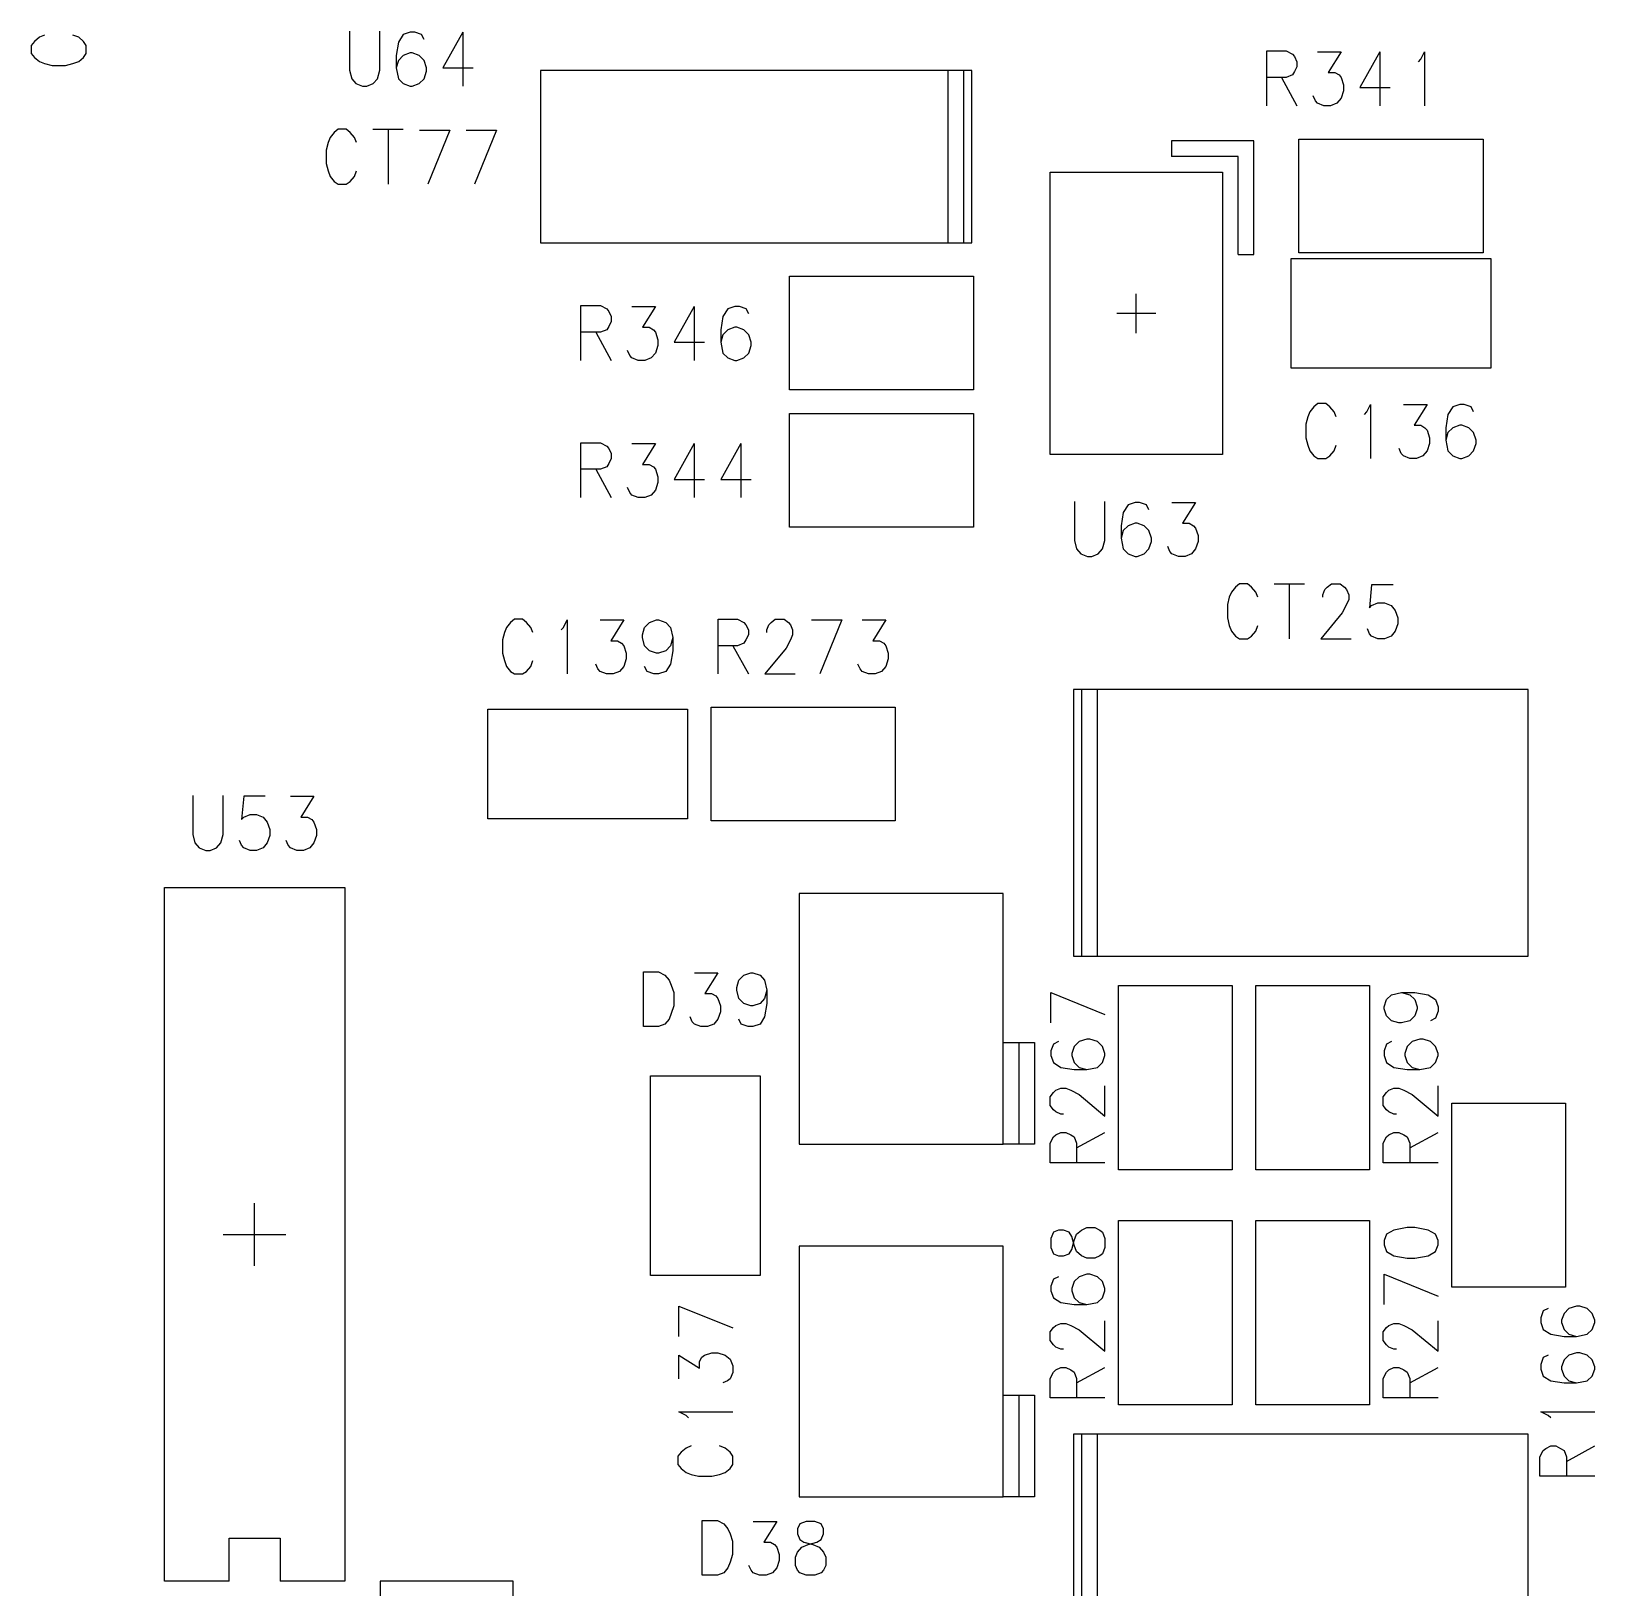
# Model space of a CAD drawing. Extents: x 295 to 953, y 10 to 290.
# Drawn here: x 672.38 to 705.29, y 161.71 to 194.48 of the extents above; entities that cross this region are included whole.
import ezdxf

# ---------------------------------------------------------------- set-up
doc = ezdxf.new("R2010")
doc.units = 0
doc.header["$LTSCALE"] = 5
doc.header["$MEASUREMENT"] = 0
doc.layers.add('13_C-SILK_GBR', color=7, linetype='CONTINUOUS')

msp = doc.modelspace()

# ---------------------------------------------------------------- linework, layer by layer
at = {"layer": '13_C-SILK_GBR'}
for p, q in [((672.444, 194.263), (672.375, 194.179)), ((672.55, 194.352), (672.444, 194.263)), ((672.656, 194.397), (672.55, 194.352)), ((673.373, 194.352), (673.25, 194.397)), ((673.477, 194.263), (673.373, 194.352)), ((673.53, 194.179), (673.477, 194.263)), ((679.077, 194.478), (679.077, 193.656)), ((679.714, 193.656), (679.714, 194.478)), ((680.104, 194.25), (680.059, 193.969)), ((680.206, 194.408), (680.104, 194.25)), ((680.353, 194.459), (680.206, 194.408)), ((680.449, 194.459), (680.353, 194.459)), ((680.594, 194.408), (680.449, 194.459)), ((680.645, 194.303), (680.594, 194.408)), ((681.462, 194.459), (681.041, 193.707)), ((681.462, 194.459), (681.462, 193.323)), ((672.375, 194.179), (672.375, 194.007)), ((672.375, 194.007), (672.444, 193.925)), ((672.444, 193.925), (672.55, 193.841)), ((673.373, 193.841), (673.477, 193.925)), ((673.477, 193.925), (673.53, 194.007)), ((673.53, 194.007), (673.53, 194.179)), ((680.059, 193.969), (680.059, 193.707)), ((680.206, 193.969), (680.104, 193.865)), ((680.353, 194.022), (680.206, 193.969)), ((680.397, 194.022), (680.353, 194.022)), ((680.544, 193.969), (680.397, 194.022)), ((680.645, 193.865), (680.544, 193.969)), ((698.386, 192.91), (698.386, 194.065)), ((698.386, 194.065), (698.795, 194.065)), ((698.795, 194.065), (698.929, 193.996)), ((698.929, 193.996), (698.973, 193.943)), ((698.973, 193.943), (699.024, 193.837)), ((699.457, 194.047), (699.955, 194.047)), ((699.955, 194.047), (699.681, 193.61)), ((700.77, 194.047), (700.349, 193.294)), ((700.77, 194.047), (700.77, 192.91)), ((701.58, 193.837), (701.631, 193.89)), ((701.631, 193.89), (701.707, 194.047)), ((701.707, 194.047), (701.707, 192.91)), ((672.55, 193.841), (672.656, 193.796)), ((672.656, 193.796), (672.812, 193.758)), ((672.812, 193.758), (673.093, 193.758)), ((673.093, 193.758), (673.25, 193.796)), ((673.25, 193.796), (673.373, 193.841)), ((679.077, 193.656), (679.122, 193.479)), ((679.663, 193.479), (679.714, 193.656)), ((680.104, 193.865), (680.059, 193.707)), ((680.059, 193.707), (680.104, 193.479)), ((680.696, 193.707), (680.645, 193.865)), ((680.645, 193.479), (680.696, 193.638)), ((680.696, 193.638), (680.696, 193.707)), ((681.041, 193.707), (681.678, 193.707)), ((691.68, 193.653), (683.1, 193.653)), ((683.1, 193.653), (683.1, 190.023)), ((692.01, 193.653), (691.68, 193.653)), ((691.68, 190.023), (691.68, 193.653)), ((692.175, 193.653), (692.01, 193.653)), ((692.01, 190.023), (692.01, 193.653)), ((692.175, 190.023), (692.175, 193.653)), ((698.929, 193.557), (698.795, 193.506)), ((698.973, 193.628), (698.929, 193.557)), ((699.024, 193.732), (698.973, 193.628)), ((699.024, 193.837), (699.024, 193.732)), ((699.681, 193.61), (699.821, 193.61)), ((699.821, 193.61), (699.91, 193.557)), ((699.91, 193.557), (699.955, 193.506)), ((679.122, 193.479), (679.211, 193.375)), ((679.211, 193.375), (679.351, 193.323)), ((679.351, 193.323), (679.44, 193.323)), ((679.44, 193.323), (679.574, 193.375)), ((679.574, 193.375), (679.663, 193.479)), ((680.104, 193.479), (680.206, 193.375)), ((680.206, 193.375), (680.353, 193.323)), ((680.353, 193.323), (680.397, 193.323)), ((680.397, 193.323), (680.544, 193.375)), ((680.544, 193.375), (680.645, 193.479)), ((698.795, 193.506), (698.386, 193.506)), ((698.699, 193.506), (699.024, 192.91)), ((699.955, 193.506), (700.006, 193.347)), ((700.006, 193.347), (700.006, 193.225)), ((700.349, 193.294), (700.988, 193.294)), ((699.412, 193.016), (699.367, 193.12)), ((699.457, 192.963), (699.412, 193.016)), ((699.59, 192.91), (699.457, 192.963)), ((699.732, 192.91), (699.59, 192.91)), ((699.866, 192.963), (699.732, 192.91)), ((699.955, 193.067), (699.866, 192.963)), ((700.006, 193.225), (699.955, 193.067)), ((678.668, 192.24), (678.624, 192.135)), ((678.752, 192.346), (678.668, 192.24)), ((678.835, 192.415), (678.752, 192.346)), ((679.006, 192.415), (678.835, 192.415)), ((679.091, 192.346), (679.006, 192.415)), ((679.18, 192.24), (679.091, 192.346)), ((679.224, 192.135), (679.18, 192.24)), ((679.567, 192.415), (680.206, 192.415)), ((679.886, 192.415), (679.886, 191.26)), ((680.549, 192.397), (681.188, 192.397)), ((681.188, 192.397), (680.727, 191.26)), ((681.531, 192.397), (682.169, 192.397)), ((682.169, 192.397), (681.709, 191.26)), ((678.624, 192.135), (678.586, 191.978)), ((678.586, 191.978), (678.586, 191.697)), ((698.115, 192.168), (696.383, 192.168)), ((696.383, 192.168), (696.383, 191.838)), ((698.115, 189.775), (698.115, 192.168)), ((699.064, 189.816), (699.064, 192.209)), ((699.064, 192.209), (702.941, 192.209)), ((702.941, 192.209), (702.941, 189.816)), ((678.586, 191.697), (678.624, 191.541)), ((697.785, 191.838), (696.383, 191.838)), ((697.785, 189.775), (697.785, 191.838)), ((678.624, 191.541), (678.668, 191.417)), ((678.668, 191.417), (678.752, 191.313)), ((678.752, 191.313), (678.835, 191.26)), ((678.835, 191.26), (679.006, 191.26)), ((679.006, 191.26), (679.091, 191.313)), ((679.091, 191.313), (679.18, 191.417)), ((679.18, 191.417), (679.224, 191.541)), ((693.825, 185.568), (693.825, 191.508)), ((693.825, 191.508), (697.455, 191.508)), ((697.455, 191.508), (697.455, 185.568)), ((683.1, 190.023), (691.68, 190.023)), ((691.68, 190.023), (692.01, 190.023)), ((692.01, 190.023), (692.175, 190.023)), ((697.785, 189.775), (698.115, 189.775)), ((698.899, 187.383), (698.899, 189.693)), ((698.899, 189.693), (703.106, 189.693)), ((702.941, 189.816), (699.064, 189.816)), ((703.106, 189.693), (703.106, 187.383)), ((688.339, 186.929), (688.339, 189.321)), ((688.339, 189.321), (692.216, 189.321)), ((692.216, 189.321), (692.216, 186.929)), ((695.64, 188.125), (695.64, 188.95)), ((683.948, 187.548), (683.948, 188.703)), ((683.948, 188.703), (684.357, 188.703)), ((684.357, 188.703), (684.491, 188.633)), ((684.491, 188.633), (684.536, 188.58)), ((685.019, 188.684), (685.517, 188.684)), ((685.517, 188.684), (685.243, 188.247)), ((686.332, 188.684), (685.912, 187.932)), ((686.332, 188.684), (686.332, 187.548)), ((687.04, 188.633), (686.938, 188.475)), ((687.187, 188.684), (687.04, 188.633)), ((687.283, 188.684), (687.187, 188.684)), ((687.43, 188.633), (687.283, 188.684)), ((687.481, 188.528), (687.43, 188.633)), ((684.536, 188.58), (684.587, 188.475)), ((684.587, 188.369), (684.536, 188.265)), ((684.587, 188.475), (684.587, 188.369)), ((686.938, 188.475), (686.893, 188.194)), ((696.053, 188.538), (695.228, 188.538)), ((684.357, 188.143), (683.948, 188.143)), ((684.262, 188.143), (684.587, 187.548)), ((684.491, 188.194), (684.357, 188.143)), ((684.536, 188.265), (684.491, 188.194)), ((685.243, 188.247), (685.384, 188.247)), ((685.384, 188.247), (685.473, 188.194)), ((685.473, 188.194), (685.517, 188.143)), ((685.517, 188.143), (685.568, 187.985)), ((685.568, 187.985), (685.568, 187.863)), ((686.893, 188.194), (686.893, 187.932)), ((686.938, 188.09), (686.893, 187.932)), ((687.04, 188.194), (686.938, 188.09)), ((687.187, 188.247), (687.04, 188.194)), ((687.232, 188.247), (687.187, 188.247)), ((687.379, 188.194), (687.232, 188.247)), ((687.481, 188.09), (687.379, 188.194)), ((687.532, 187.932), (687.481, 188.09)), ((684.974, 187.653), (684.93, 187.757)), ((685.019, 187.6), (684.974, 187.653)), ((685.517, 187.704), (685.428, 187.6)), ((685.568, 187.863), (685.517, 187.704)), ((685.912, 187.932), (686.55, 187.932)), ((686.893, 187.932), (686.938, 187.704)), ((686.938, 187.704), (687.04, 187.6)), ((687.379, 187.6), (687.481, 187.704)), ((687.481, 187.704), (687.532, 187.863)), ((687.532, 187.863), (687.532, 187.932)), ((685.153, 187.548), (685.019, 187.6)), ((685.295, 187.548), (685.153, 187.548)), ((685.428, 187.6), (685.295, 187.548)), ((687.04, 187.6), (687.187, 187.548)), ((687.187, 187.548), (687.232, 187.548)), ((687.232, 187.548), (687.379, 187.6)), ((703.106, 187.383), (698.899, 187.383)), ((692.216, 186.929), (688.339, 186.929)), ((688.339, 184.041), (688.339, 186.434)), ((688.339, 186.434), (692.216, 186.434)), ((692.216, 186.434), (692.216, 184.041)), ((699.249, 186.36), (699.211, 186.203)), ((699.293, 186.465), (699.249, 186.36)), ((699.377, 186.571), (699.293, 186.465)), ((699.46, 186.64), (699.377, 186.571)), ((699.631, 186.64), (699.46, 186.64)), ((699.716, 186.571), (699.631, 186.64)), ((699.805, 186.465), (699.716, 186.571)), ((699.849, 186.36), (699.805, 186.465)), ((700.442, 186.412), (700.493, 186.465)), ((700.493, 186.465), (700.569, 186.622)), ((700.569, 186.622), (700.569, 185.485)), ((701.263, 186.622), (701.762, 186.622)), ((701.762, 186.622), (701.488, 186.185)), ((702.2, 186.412), (702.156, 186.132)), ((702.303, 186.571), (702.2, 186.412)), ((702.45, 186.622), (702.303, 186.571)), ((702.545, 186.622), (702.45, 186.622)), ((702.692, 186.571), (702.545, 186.622)), ((702.743, 186.465), (702.692, 186.571)), ((699.211, 186.203), (699.211, 185.922)), ((701.488, 186.185), (701.628, 186.185)), ((701.628, 186.185), (701.717, 186.132)), ((701.717, 186.132), (701.762, 186.081)), ((701.762, 186.081), (701.813, 185.922)), ((702.156, 186.132), (702.156, 185.869)), ((702.2, 186.028), (702.156, 185.869)), ((702.303, 186.132), (702.2, 186.028)), ((702.45, 186.185), (702.303, 186.132)), ((702.494, 186.185), (702.45, 186.185)), ((702.641, 186.132), (702.494, 186.185)), ((702.743, 186.028), (702.641, 186.132)), ((702.794, 185.869), (702.743, 186.028)), ((683.948, 184.66), (683.948, 185.815)), ((683.948, 185.815), (684.357, 185.815)), ((684.357, 185.815), (684.491, 185.746)), ((684.491, 185.746), (684.536, 185.693)), ((684.536, 185.693), (684.587, 185.587)), ((685.019, 185.797), (685.517, 185.797)), ((685.517, 185.797), (685.243, 185.36)), ((686.332, 185.797), (685.912, 185.044)), ((686.332, 185.797), (686.332, 184.66)), ((687.314, 185.797), (686.893, 185.044)), ((687.314, 185.797), (687.314, 184.66)), ((699.211, 185.922), (699.249, 185.766)), ((699.249, 185.766), (699.293, 185.642)), ((699.805, 185.642), (699.849, 185.766)), ((701.219, 185.591), (701.174, 185.695)), ((701.813, 185.8), (701.762, 185.642)), ((701.813, 185.922), (701.813, 185.8)), ((702.156, 185.869), (702.2, 185.642)), ((702.743, 185.642), (702.794, 185.8)), ((702.794, 185.8), (702.794, 185.869)), ((684.536, 185.378), (684.491, 185.307)), ((684.587, 185.482), (684.536, 185.378)), ((684.587, 185.587), (684.587, 185.482)), ((685.243, 185.36), (685.384, 185.36)), ((685.384, 185.36), (685.473, 185.307)), ((697.455, 185.568), (693.825, 185.568)), ((699.293, 185.642), (699.377, 185.538)), ((699.377, 185.538), (699.46, 185.485)), ((699.46, 185.485), (699.631, 185.485)), ((699.631, 185.485), (699.716, 185.538)), ((699.716, 185.538), (699.805, 185.642)), ((701.263, 185.538), (701.219, 185.591)), ((701.397, 185.485), (701.263, 185.538)), ((701.539, 185.485), (701.397, 185.485)), ((701.672, 185.538), (701.539, 185.485)), ((701.762, 185.642), (701.672, 185.538)), ((702.2, 185.642), (702.303, 185.538)), ((702.303, 185.538), (702.45, 185.485)), ((702.45, 185.485), (702.494, 185.485)), ((702.494, 185.485), (702.641, 185.538)), ((702.641, 185.538), (702.743, 185.642)), ((684.357, 185.256), (683.948, 185.256)), ((684.262, 185.256), (684.587, 184.66)), ((684.491, 185.307), (684.357, 185.256)), ((685.473, 185.307), (685.517, 185.256)), ((685.517, 185.256), (685.568, 185.097)), ((685.568, 185.097), (685.568, 184.975)), ((685.912, 185.044), (686.55, 185.044)), ((686.893, 185.044), (687.532, 185.044)), ((684.974, 184.766), (684.93, 184.87)), ((685.019, 184.713), (684.974, 184.766)), ((685.153, 184.66), (685.019, 184.713)), ((685.428, 184.713), (685.295, 184.66)), ((685.517, 184.817), (685.428, 184.713)), ((685.568, 184.975), (685.517, 184.817)), ((685.295, 184.66), (685.153, 184.66)), ((694.34, 184.578), (694.34, 183.756)), ((694.977, 183.756), (694.977, 184.578)), ((695.366, 184.35), (695.322, 184.069)), ((695.468, 184.508), (695.366, 184.35)), ((695.615, 184.559), (695.468, 184.508)), ((695.711, 184.559), (695.615, 184.559)), ((695.856, 184.508), (695.711, 184.559)), ((695.907, 184.403), (695.856, 184.508)), ((696.392, 184.559), (696.889, 184.559)), ((696.889, 184.559), (696.615, 184.122)), ((692.216, 184.041), (688.339, 184.041)), ((695.322, 184.069), (695.322, 183.807)), ((695.468, 184.069), (695.366, 183.965)), ((695.615, 184.122), (695.468, 184.069)), ((695.66, 184.122), (695.615, 184.122)), ((695.807, 184.069), (695.66, 184.122)), ((695.907, 183.965), (695.807, 184.069)), ((696.615, 184.122), (696.755, 184.122)), ((696.755, 184.122), (696.845, 184.069)), ((696.845, 184.069), (696.889, 184.018)), ((696.889, 184.018), (696.94, 183.86)), ((694.34, 183.756), (694.384, 183.579)), ((694.926, 183.579), (694.977, 183.756)), ((695.366, 183.965), (695.322, 183.807)), ((695.322, 183.807), (695.366, 183.579)), ((695.959, 183.807), (695.907, 183.965)), ((695.907, 183.579), (695.959, 183.738)), ((695.959, 183.738), (695.959, 183.807)), ((696.94, 183.738), (696.889, 183.579)), ((696.94, 183.86), (696.94, 183.738)), ((694.384, 183.579), (694.474, 183.475)), ((694.474, 183.475), (694.614, 183.423)), ((694.614, 183.423), (694.703, 183.423)), ((694.703, 183.423), (694.837, 183.475)), ((694.837, 183.475), (694.926, 183.579)), ((695.366, 183.579), (695.468, 183.475)), ((695.468, 183.475), (695.615, 183.423)), ((695.615, 183.423), (695.66, 183.423)), ((695.66, 183.423), (695.807, 183.475)), ((695.807, 183.475), (695.907, 183.579)), ((696.348, 183.528), (696.303, 183.632)), ((696.392, 183.475), (696.348, 183.528)), ((696.526, 183.423), (696.392, 183.475)), ((696.666, 183.423), (696.526, 183.423)), ((696.8, 183.475), (696.666, 183.423)), ((696.889, 183.579), (696.8, 183.475)), ((697.727, 182.776), (697.643, 182.67)), ((697.81, 182.845), (697.727, 182.776)), ((697.981, 182.845), (697.81, 182.845)), ((698.066, 182.776), (697.981, 182.845)), ((698.155, 182.67), (698.066, 182.776)), ((698.542, 182.845), (699.181, 182.845)), ((698.861, 182.845), (698.861, 181.69)), ((699.569, 182.617), (699.613, 182.723)), ((699.613, 182.723), (699.658, 182.776)), ((699.658, 182.776), (699.747, 182.845)), ((699.747, 182.845), (699.933, 182.845)), ((699.933, 182.845), (700.022, 182.776)), ((700.022, 182.776), (700.067, 182.723)), ((700.067, 182.723), (700.112, 182.617)), ((700.595, 182.827), (700.55, 182.337)), ((701.049, 182.827), (700.595, 182.827)), ((697.599, 182.565), (697.561, 182.408)), ((697.561, 182.408), (697.561, 182.127)), ((697.643, 182.67), (697.599, 182.565)), ((698.199, 182.565), (698.155, 182.67)), ((699.569, 182.565), (699.569, 182.617)), ((700.067, 182.408), (699.978, 182.233)), ((700.112, 182.512), (700.067, 182.408)), ((700.112, 182.617), (700.112, 182.512)), ((700.55, 182.337), (700.595, 182.39)), ((700.595, 182.39), (700.729, 182.442)), ((700.729, 182.442), (700.864, 182.442)), ((700.864, 182.442), (701.004, 182.39)), ((701.004, 182.39), (701.093, 182.286)), ((682.547, 182.103), (682.465, 182.033)), ((682.719, 182.103), (682.547, 182.103)), ((682.803, 182.033), (682.719, 182.103)), ((683.58, 181.928), (683.656, 182.084)), ((683.656, 182.084), (683.656, 180.948)), ((684.351, 182.084), (684.849, 182.084)), ((684.849, 182.084), (684.575, 181.647)), ((685.39, 182.033), (685.537, 182.084)), ((685.537, 182.084), (685.582, 182.084)), ((685.582, 182.084), (685.735, 182.033)), ((686.836, 180.948), (686.836, 182.103)), ((686.836, 182.103), (687.245, 182.103)), ((687.245, 182.103), (687.379, 182.033)), ((687.951, 182.033), (688.04, 182.103)), ((688.04, 182.103), (688.227, 182.103)), ((688.227, 182.103), (688.316, 182.033)), ((688.799, 182.084), (689.438, 182.084)), ((689.438, 182.084), (688.977, 180.948)), ((689.87, 182.084), (690.368, 182.084)), ((690.368, 182.084), (690.094, 181.647)), ((697.561, 182.127), (697.599, 181.971)), ((699.978, 182.233), (699.524, 181.69)), ((701.093, 182.286), (701.144, 182.127)), ((701.144, 182.127), (701.144, 182.005)), ((682.336, 181.822), (682.298, 181.665)), ((682.381, 181.928), (682.336, 181.822)), ((682.465, 182.033), (682.381, 181.928)), ((682.892, 181.928), (682.803, 182.033)), ((682.937, 181.822), (682.892, 181.928)), ((683.529, 181.875), (683.58, 181.928)), ((685.243, 181.769), (685.288, 181.928)), ((685.243, 181.718), (685.243, 181.769)), ((685.288, 181.543), (685.243, 181.718)), ((685.288, 181.928), (685.39, 182.033)), ((685.735, 182.033), (685.831, 181.928)), ((685.831, 181.928), (685.882, 181.718)), ((685.882, 181.718), (685.831, 181.543)), ((685.882, 181.718), (685.882, 181.438)), ((687.379, 182.033), (687.423, 181.98)), ((687.423, 181.98), (687.474, 181.875)), ((687.474, 181.769), (687.423, 181.665)), ((687.474, 181.875), (687.474, 181.769)), ((687.862, 181.875), (687.907, 181.98)), ((687.862, 181.822), (687.862, 181.875)), ((687.907, 181.98), (687.951, 182.033)), ((688.316, 182.033), (688.36, 181.98)), ((688.36, 181.98), (688.405, 181.875)), ((688.405, 181.769), (688.36, 181.665)), ((688.405, 181.875), (688.405, 181.769)), ((697.599, 181.971), (697.643, 181.847)), ((697.643, 181.847), (697.727, 181.743)), ((697.727, 181.743), (697.81, 181.69)), ((697.981, 181.69), (698.066, 181.743)), ((698.066, 181.743), (698.155, 181.847)), ((698.155, 181.847), (698.199, 181.971)), ((700.55, 181.796), (700.506, 181.9)), ((700.595, 181.743), (700.55, 181.796)), ((700.729, 181.69), (700.595, 181.743)), ((701.004, 181.743), (700.864, 181.69)), ((701.093, 181.847), (701.004, 181.743)), ((701.144, 182.005), (701.093, 181.847)), ((682.298, 181.665), (682.298, 181.385)), ((682.298, 181.385), (682.336, 181.228)), ((684.575, 181.647), (684.715, 181.647)), ((684.715, 181.647), (684.805, 181.594)), ((684.805, 181.594), (684.849, 181.543)), ((684.849, 181.543), (684.9, 181.385)), ((684.9, 181.385), (684.9, 181.263)), ((685.39, 181.438), (685.288, 181.543)), ((685.537, 181.385), (685.39, 181.438)), ((685.582, 181.385), (685.537, 181.385)), ((685.735, 181.438), (685.582, 181.385)), ((685.831, 181.543), (685.735, 181.438)), ((685.882, 181.438), (685.831, 181.157)), ((687.245, 181.543), (686.836, 181.543)), ((687.149, 181.543), (687.474, 180.948)), ((687.379, 181.594), (687.245, 181.543)), ((687.423, 181.665), (687.379, 181.594)), ((688.271, 181.49), (687.817, 180.948)), ((688.36, 181.665), (688.271, 181.49)), ((690.094, 181.647), (690.235, 181.647)), ((690.235, 181.647), (690.324, 181.594)), ((690.324, 181.594), (690.368, 181.543)), ((690.368, 181.543), (690.419, 181.385)), ((690.419, 181.385), (690.419, 181.263)), ((697.81, 181.69), (697.981, 181.69)), ((699.524, 181.69), (700.163, 181.69)), ((700.864, 181.69), (700.729, 181.69)), ((682.336, 181.228), (682.381, 181.104)), ((682.381, 181.104), (682.465, 181)), ((682.803, 181), (682.892, 181.104)), ((682.892, 181.104), (682.937, 181.228)), ((684.306, 181.053), (684.262, 181.157)), ((684.351, 181), (684.306, 181.053)), ((684.849, 181.104), (684.76, 181)), ((684.9, 181.263), (684.849, 181.104)), ((685.339, 181), (685.288, 181.104)), ((685.831, 181.157), (685.735, 181)), ((689.825, 181.053), (689.781, 181.157)), ((689.87, 181), (689.825, 181.053)), ((690.368, 181.104), (690.279, 181)), ((690.419, 181.263), (690.368, 181.104)), ((682.465, 181), (682.547, 180.948)), ((682.547, 180.948), (682.719, 180.948)), ((682.719, 180.948), (682.803, 181)), ((684.484, 180.948), (684.351, 181)), ((684.626, 180.948), (684.484, 180.948)), ((684.76, 181), (684.626, 180.948)), ((685.486, 180.948), (685.339, 181)), ((685.582, 180.948), (685.486, 180.948)), ((685.735, 181), (685.582, 180.948)), ((687.817, 180.948), (688.456, 180.948)), ((690.004, 180.948), (689.87, 181)), ((690.146, 180.948), (690.004, 180.948)), ((690.279, 181), (690.146, 180.948)), ((694.815, 180.618), (694.32, 180.618)), ((694.485, 180.618), (694.32, 180.618)), ((694.32, 180.618), (694.32, 175.008)), ((694.65, 180.618), (694.485, 180.618)), ((694.485, 180.618), (694.485, 175.008)), ((694.815, 180.618), (694.815, 175.008)), ((703.89, 180.618), (694.815, 180.618)), ((703.89, 175.008), (703.89, 180.618)), ((681.986, 177.895), (681.986, 180.205)), ((681.986, 180.205), (686.194, 180.205)), ((686.194, 180.205), (686.194, 177.895)), ((686.689, 177.854), (686.689, 180.246)), ((686.689, 180.246), (690.566, 180.246)), ((690.566, 180.246), (690.566, 177.854)), ((675.777, 178.39), (675.777, 177.568)), ((676.414, 177.568), (676.414, 178.39)), ((676.848, 178.372), (676.804, 177.882)), ((677.3, 178.372), (676.848, 178.372)), ((677.83, 178.372), (678.327, 178.372)), ((678.327, 178.372), (678.053, 177.935)), ((676.804, 177.882), (676.848, 177.935)), ((676.848, 177.935), (676.982, 177.987)), ((676.982, 177.987), (677.116, 177.987)), ((677.116, 177.987), (677.256, 177.935)), ((677.256, 177.935), (677.345, 177.831)), ((677.345, 177.831), (677.396, 177.672)), ((678.053, 177.935), (678.193, 177.935)), ((678.193, 177.935), (678.282, 177.882)), ((678.282, 177.882), (678.327, 177.831)), ((678.327, 177.831), (678.378, 177.672)), ((686.194, 177.895), (681.986, 177.895)), ((690.566, 177.854), (686.689, 177.854)), ((675.777, 177.568), (675.822, 177.392)), ((676.363, 177.392), (676.414, 177.568)), ((676.804, 177.341), (676.759, 177.445)), ((677.396, 177.55), (677.345, 177.392)), ((677.396, 177.672), (677.396, 177.55)), ((677.785, 177.341), (677.741, 177.445)), ((678.378, 177.55), (678.327, 177.392)), ((678.378, 177.672), (678.378, 177.55)), ((675.822, 177.392), (675.911, 177.288)), ((675.911, 177.288), (676.051, 177.235)), ((676.051, 177.235), (676.14, 177.235)), ((676.14, 177.235), (676.274, 177.288)), ((676.274, 177.288), (676.363, 177.392)), ((676.848, 177.288), (676.804, 177.341)), ((676.982, 177.235), (676.848, 177.288)), ((677.116, 177.235), (676.982, 177.235)), ((677.256, 177.288), (677.116, 177.235)), ((677.345, 177.392), (677.256, 177.288)), ((677.83, 177.288), (677.785, 177.341)), ((677.964, 177.235), (677.83, 177.288)), ((678.104, 177.235), (677.964, 177.235)), ((678.238, 177.288), (678.104, 177.235)), ((678.327, 177.392), (678.238, 177.288)), ((675.18, 161.849), (675.18, 176.451)), ((675.18, 176.451), (678.975, 176.451)), ((678.975, 176.451), (678.975, 161.849)), ((688.545, 176.328), (688.545, 171.048)), ((692.835, 176.328), (688.545, 176.328)), ((692.835, 171.048), (692.835, 176.328)), ((694.32, 175.008), (694.485, 175.008)), ((694.485, 175.008), (694.815, 175.008)), ((694.815, 175.008), (703.89, 175.008)), ((685.265, 174.678), (685.583, 174.678)), ((685.265, 173.523), (685.265, 174.678)), ((685.583, 174.678), (685.717, 174.608)), ((685.717, 174.608), (685.806, 174.503)), ((685.806, 174.503), (685.851, 174.397)), ((686.336, 174.659), (686.832, 174.659)), ((686.832, 174.659), (686.558, 174.222)), ((687.228, 174.344), (687.273, 174.503)), ((687.273, 174.503), (687.375, 174.608)), ((687.375, 174.608), (687.522, 174.659)), ((687.522, 174.659), (687.567, 174.659)), ((687.567, 174.659), (687.718, 174.608)), ((687.718, 174.608), (687.814, 174.503)), ((687.814, 174.503), (687.865, 174.293)), ((685.851, 174.397), (685.902, 174.24)), ((685.902, 174.24), (685.902, 173.96)), ((686.558, 174.222), (686.699, 174.222)), ((686.699, 174.222), (686.788, 174.169)), ((686.788, 174.169), (686.832, 174.118)), ((687.228, 174.293), (687.228, 174.344)), ((687.273, 174.118), (687.228, 174.293)), ((687.865, 174.293), (687.814, 174.118)), ((687.865, 174.293), (687.865, 174.013)), ((693.843, 173.603), (693.843, 174.242)), ((693.843, 174.242), (694.98, 173.782)), ((695.269, 174.389), (697.661, 174.389)), ((695.269, 170.511), (695.269, 174.389)), ((697.661, 174.389), (697.661, 170.511)), ((698.156, 174.389), (700.549, 174.389)), ((698.156, 170.511), (698.156, 174.389)), ((700.549, 174.389), (700.549, 170.511)), ((700.907, 174.095), (701.012, 174.191)), ((701.012, 174.191), (701.222, 174.242)), ((701.222, 174.242), (701.397, 174.191)), ((701.222, 174.242), (701.503, 174.242)), ((701.397, 174.191), (701.503, 174.095)), ((701.503, 174.242), (701.783, 174.191)), ((701.783, 174.191), (701.94, 174.095)), ((685.902, 173.96), (685.851, 173.803)), ((686.832, 174.118), (686.884, 173.96)), ((686.884, 173.838), (686.832, 173.679)), ((686.884, 173.96), (686.884, 173.838)), ((687.375, 174.013), (687.273, 174.118)), ((687.522, 173.96), (687.375, 174.013)), ((687.567, 173.96), (687.522, 173.96)), ((687.718, 174.013), (687.567, 173.96)), ((687.814, 174.118), (687.718, 174.013)), ((687.865, 174.013), (687.814, 173.732)), ((700.856, 173.942), (700.907, 174.095)), ((700.856, 173.897), (700.856, 173.942)), ((700.907, 173.75), (700.856, 173.897)), ((701.503, 174.095), (701.555, 173.942)), ((701.555, 173.897), (701.503, 173.75)), ((701.555, 173.942), (701.555, 173.897)), ((701.94, 174.095), (701.993, 173.942)), ((701.993, 173.846), (701.94, 173.699)), ((701.993, 173.942), (701.993, 173.846)), ((685.583, 173.523), (685.265, 173.523)), ((685.717, 173.575), (685.583, 173.523)), ((685.806, 173.679), (685.717, 173.575)), ((685.851, 173.803), (685.806, 173.679)), ((686.291, 173.628), (686.247, 173.732)), ((686.336, 173.575), (686.291, 173.628)), ((686.469, 173.523), (686.336, 173.575)), ((686.61, 173.523), (686.469, 173.523)), ((686.743, 173.575), (686.61, 173.523)), ((686.832, 173.679), (686.743, 173.575)), ((687.324, 173.575), (687.273, 173.679)), ((687.471, 173.523), (687.324, 173.575)), ((687.567, 173.523), (687.471, 173.523)), ((687.718, 173.575), (687.567, 173.523)), ((687.814, 173.732), (687.718, 173.575)), ((701.012, 173.648), (700.907, 173.75)), ((701.171, 173.603), (701.012, 173.648)), ((701.222, 173.603), (701.171, 173.603)), ((701.397, 173.648), (701.222, 173.603)), ((701.503, 173.75), (701.397, 173.648)), ((701.94, 173.699), (701.836, 173.648)), ((692.835, 173.193), (693.165, 173.193)), ((693.165, 173.193), (693.495, 173.193)), ((693.165, 173.193), (693.165, 171.048)), ((693.495, 173.193), (693.495, 171.048)), ((693.894, 173.158), (693.843, 173.011)), ((694, 173.209), (693.894, 173.158)), ((694.437, 173.209), (694.333, 173.107)), ((694.596, 173.26), (694.437, 173.209)), ((694.665, 173.26), (694.596, 173.26)), ((694.823, 173.209), (694.665, 173.26)), ((694.927, 173.107), (694.823, 173.209)), ((700.907, 173.158), (700.856, 173.011)), ((701.012, 173.209), (700.907, 173.158)), ((701.45, 173.209), (701.346, 173.107)), ((701.608, 173.26), (701.45, 173.209)), ((701.677, 173.26), (701.608, 173.26)), ((701.836, 173.209), (701.677, 173.26)), ((701.94, 173.107), (701.836, 173.209)), ((693.843, 173.011), (693.843, 172.915)), ((693.843, 172.915), (693.894, 172.768)), ((694.333, 173.107), (694.28, 172.96)), ((694.28, 172.96), (694.28, 172.915)), ((694.28, 172.915), (694.333, 172.768)), ((694.98, 172.96), (694.927, 173.107)), ((694.927, 172.768), (694.98, 172.915)), ((694.98, 172.915), (694.98, 172.96)), ((700.856, 173.011), (700.856, 172.915)), ((700.856, 172.915), (700.907, 172.768)), ((701.346, 173.107), (701.293, 172.96)), ((701.293, 172.96), (701.293, 172.915)), ((701.293, 172.915), (701.346, 172.768)), ((701.993, 172.96), (701.94, 173.107)), ((701.94, 172.768), (701.993, 172.915)), ((701.993, 172.915), (701.993, 172.96)), ((685.41, 172.491), (687.72, 172.491)), ((685.41, 168.284), (685.41, 172.491)), ((687.72, 172.491), (687.72, 168.284)), ((693.894, 172.768), (694.053, 172.666)), ((694.053, 172.666), (694.333, 172.622)), ((694.333, 172.768), (694.437, 172.666)), ((694.333, 172.622), (694.596, 172.622)), ((694.437, 172.666), (694.596, 172.622)), ((694.596, 172.622), (694.823, 172.666)), ((694.823, 172.666), (694.927, 172.768)), ((700.907, 172.768), (701.065, 172.666)), ((701.065, 172.666), (701.346, 172.622)), ((701.346, 172.768), (701.45, 172.666)), ((701.346, 172.622), (701.608, 172.622)), ((701.45, 172.666), (701.608, 172.622)), ((701.608, 172.622), (701.836, 172.666)), ((701.836, 172.666), (701.94, 172.768)), ((693.894, 172.138), (693.947, 172.183)), ((693.947, 172.183), (694.053, 172.227)), ((694.053, 172.227), (694.158, 172.227)), ((694.158, 172.227), (694.262, 172.183)), ((694.262, 172.183), (694.437, 172.094)), ((694.98, 171.64), (694.98, 172.278)), ((700.907, 172.138), (700.96, 172.183)), ((700.96, 172.183), (701.065, 172.227)), ((701.065, 172.227), (701.171, 172.227)), ((701.171, 172.227), (701.275, 172.183)), ((701.275, 172.183), (701.45, 172.094)), ((701.993, 171.64), (701.993, 172.278)), ((693.825, 172.049), (693.894, 172.138)), ((693.825, 171.863), (693.825, 172.049)), ((693.894, 171.774), (693.825, 171.863)), ((694.437, 172.094), (694.98, 171.64)), ((700.838, 172.049), (700.907, 172.138)), ((700.838, 171.863), (700.838, 172.049)), ((700.907, 171.774), (700.838, 171.863)), ((701.45, 172.094), (701.993, 171.64)), ((702.281, 171.914), (704.674, 171.914)), ((702.281, 168.036), (702.281, 171.914)), ((704.674, 171.914), (704.674, 168.036)), ((693.947, 171.729), (693.894, 171.774)), ((694.053, 171.684), (693.947, 171.729)), ((694.106, 171.684), (694.053, 171.684)), ((700.96, 171.729), (700.907, 171.774)), ((701.065, 171.684), (700.96, 171.729)), ((701.118, 171.684), (701.065, 171.684)), ((693.825, 171.067), (693.894, 171.201)), ((693.894, 171.201), (693.947, 171.246)), ((693.947, 171.246), (694.053, 171.297)), ((694.053, 171.297), (694.158, 171.297)), ((694.158, 171.297), (694.262, 171.246)), ((694.262, 171.246), (694.333, 171.201)), ((694.333, 171.201), (694.384, 171.067)), ((694.384, 170.972), (694.98, 171.297)), ((700.838, 171.067), (700.907, 171.201)), ((700.907, 171.201), (700.96, 171.246)), ((700.96, 171.246), (701.065, 171.297)), ((701.065, 171.297), (701.171, 171.297)), ((701.171, 171.297), (701.275, 171.246)), ((701.275, 171.246), (701.346, 171.201)), ((701.346, 171.201), (701.397, 171.067)), ((701.397, 170.972), (701.993, 171.297)), ((688.545, 171.048), (692.835, 171.048)), ((693.165, 171.048), (692.835, 171.048)), ((693.495, 171.048), (693.165, 171.048)), ((693.825, 170.658), (693.825, 171.067)), ((694.384, 171.067), (694.384, 170.658)), ((700.838, 170.658), (700.838, 171.067)), ((701.397, 171.067), (701.397, 170.658)), ((694.98, 170.658), (693.825, 170.658)), ((701.993, 170.658), (700.838, 170.658)), ((697.661, 170.511), (695.269, 170.511)), ((700.549, 170.511), (698.156, 170.511)), ((677.078, 168.49), (677.078, 169.81)), ((693.894, 169.196), (693.843, 169.063)), ((694, 169.241), (693.894, 169.196)), ((694.106, 169.241), (694, 169.241)), ((694.228, 169.196), (694.106, 169.241)), ((694.28, 169.107), (694.228, 169.196)), ((694.384, 169.152), (694.49, 169.241)), ((694.49, 169.241), (694.596, 169.292)), ((694.596, 169.292), (694.771, 169.292)), ((694.771, 169.292), (694.874, 169.241)), ((694.874, 169.241), (694.927, 169.196)), ((694.927, 169.196), (694.98, 169.063)), ((695.269, 165.561), (695.269, 169.439)), ((695.269, 169.439), (697.661, 169.439)), ((697.661, 169.439), (697.661, 165.561)), ((698.156, 165.561), (698.156, 169.439)), ((698.156, 169.439), (700.549, 169.439)), ((700.549, 169.439), (700.549, 165.561)), ((701.065, 169.241), (700.907, 169.152)), ((701.346, 169.292), (701.065, 169.241)), ((701.503, 169.292), (701.346, 169.292)), ((701.783, 169.241), (701.503, 169.292)), ((701.94, 169.152), (701.783, 169.241)), ((676.418, 169.15), (677.738, 169.15)), ((688.545, 168.903), (688.545, 163.623)), ((692.835, 168.903), (688.545, 168.903)), ((692.835, 163.623), (692.835, 168.903)), ((693.843, 169.063), (693.843, 168.876)), ((693.843, 168.876), (693.894, 168.742)), ((694.333, 168.922), (694.28, 169.107)), ((694.28, 168.832), (694.333, 169.018)), ((694.333, 169.018), (694.384, 169.152)), ((694.384, 168.787), (694.333, 168.922)), ((694.98, 168.876), (694.927, 168.742)), ((694.98, 169.063), (694.98, 168.876)), ((700.907, 169.152), (700.856, 169.018)), ((700.856, 169.018), (700.856, 168.927)), ((700.856, 168.927), (700.907, 168.787)), ((701.993, 169.018), (701.94, 169.152)), ((701.94, 168.787), (701.993, 168.927)), ((701.993, 168.927), (701.993, 169.018)), ((693.894, 168.742), (694, 168.698)), ((694, 168.698), (694.106, 168.698)), ((694.106, 168.698), (694.228, 168.742)), ((694.228, 168.742), (694.28, 168.832)), ((694.49, 168.698), (694.384, 168.787)), ((694.596, 168.653), (694.49, 168.698)), ((694.771, 168.653), (694.596, 168.653)), ((694.874, 168.698), (694.771, 168.653)), ((694.927, 168.742), (694.874, 168.698)), ((700.907, 168.787), (701.065, 168.698)), ((701.065, 168.698), (701.346, 168.653)), ((701.346, 168.653), (701.503, 168.653)), ((701.503, 168.653), (701.783, 168.698)), ((701.783, 168.698), (701.94, 168.787)), ((687.72, 168.284), (685.41, 168.284)), ((694, 168.259), (693.894, 168.208)), ((694.437, 168.259), (694.333, 168.157)), ((694.596, 168.31), (694.437, 168.259)), ((694.665, 168.31), (694.596, 168.31)), ((694.823, 168.259), (694.665, 168.31)), ((694.927, 168.157), (694.823, 168.259)), ((700.856, 167.672), (700.856, 168.31)), ((700.856, 168.31), (701.993, 167.85)), ((693.894, 168.208), (693.843, 168.061)), ((693.843, 168.061), (693.843, 167.965)), ((693.843, 167.965), (693.894, 167.818)), ((694.333, 168.157), (694.28, 168.01)), ((694.28, 168.01), (694.28, 167.965)), ((694.28, 167.965), (694.333, 167.818)), ((694.98, 168.01), (694.927, 168.157)), ((694.927, 167.818), (694.98, 167.965)), ((694.98, 167.965), (694.98, 168.01)), ((704.674, 168.036), (702.281, 168.036)), ((686.006, 167.003), (686.006, 167.642)), ((686.006, 167.642), (687.143, 167.182)), ((693.894, 167.818), (694.053, 167.716)), ((694.053, 167.716), (694.333, 167.672)), ((694.333, 167.818), (694.437, 167.716)), ((694.333, 167.672), (694.596, 167.672)), ((694.437, 167.716), (694.596, 167.672)), ((694.596, 167.672), (694.823, 167.716)), ((694.823, 167.716), (694.927, 167.818)), ((704.312, 167.591), (704.207, 167.54)), ((704.75, 167.591), (704.646, 167.488)), ((704.908, 167.642), (704.75, 167.591)), ((704.977, 167.642), (704.908, 167.642)), ((705.136, 167.591), (704.977, 167.642)), ((705.24, 167.488), (705.136, 167.591)), ((693.894, 167.188), (693.947, 167.233)), ((693.947, 167.233), (694.053, 167.277)), ((694.053, 167.277), (694.158, 167.277)), ((694.158, 167.277), (694.262, 167.233)), ((694.262, 167.233), (694.437, 167.144)), ((694.98, 166.69), (694.98, 167.328)), ((700.907, 167.188), (700.96, 167.233)), ((700.96, 167.233), (701.065, 167.277)), ((701.065, 167.277), (701.171, 167.277)), ((701.171, 167.277), (701.275, 167.233)), ((701.275, 167.233), (701.45, 167.144)), ((701.993, 166.69), (701.993, 167.328)), ((704.207, 167.54), (704.156, 167.393)), ((704.156, 167.393), (704.156, 167.297)), ((704.156, 167.297), (704.207, 167.15)), ((704.646, 167.488), (704.593, 167.342)), ((704.593, 167.342), (704.593, 167.297)), ((704.593, 167.297), (704.646, 167.15)), ((705.293, 167.342), (705.24, 167.488)), ((705.24, 167.15), (705.293, 167.297)), ((705.293, 167.297), (705.293, 167.342)), ((693.825, 167.099), (693.894, 167.188)), ((693.825, 166.913), (693.825, 167.099)), ((693.894, 166.824), (693.825, 166.913)), ((694.437, 167.144), (694.98, 166.69)), ((700.838, 167.099), (700.907, 167.188)), ((700.838, 166.913), (700.838, 167.099)), ((700.907, 166.824), (700.838, 166.913)), ((701.45, 167.144), (701.993, 166.69)), ((704.207, 167.15), (704.365, 167.048)), ((704.365, 167.048), (704.646, 167.003)), ((704.646, 167.15), (704.75, 167.048)), ((704.646, 167.003), (704.908, 167.003)), ((704.75, 167.048), (704.908, 167.003)), ((704.908, 167.003), (705.136, 167.048)), ((705.136, 167.048), (705.24, 167.15)), ((686.006, 166.111), (686.006, 166.609)), ((686.006, 166.609), (686.443, 166.335)), ((686.443, 166.475), (686.496, 166.564)), ((686.496, 166.564), (686.547, 166.609)), ((686.547, 166.609), (686.705, 166.66)), ((686.705, 166.66), (686.827, 166.66)), ((686.827, 166.66), (686.986, 166.609)), ((686.986, 166.609), (687.09, 166.52)), ((693.947, 166.779), (693.894, 166.824)), ((694.053, 166.734), (693.947, 166.779)), ((694.106, 166.734), (694.053, 166.734)), ((700.96, 166.779), (700.907, 166.824)), ((701.065, 166.734), (700.96, 166.779)), ((701.118, 166.734), (701.065, 166.734)), ((704.312, 166.609), (704.207, 166.558)), ((704.75, 166.609), (704.646, 166.507)), ((704.908, 166.66), (704.75, 166.609)), ((704.977, 166.66), (704.908, 166.66)), ((705.136, 166.609), (704.977, 166.66)), ((705.24, 166.507), (705.136, 166.609)), ((686.443, 166.335), (686.443, 166.475)), ((687.09, 166.52), (687.143, 166.386)), ((687.143, 166.244), (687.09, 166.111)), ((687.143, 166.386), (687.143, 166.244)), ((693.825, 166.117), (693.894, 166.251)), ((693.894, 166.251), (693.947, 166.296)), ((693.947, 166.296), (694.053, 166.347)), ((694.053, 166.347), (694.158, 166.347)), ((694.158, 166.347), (694.262, 166.296)), ((694.262, 166.296), (694.333, 166.251)), ((694.333, 166.251), (694.384, 166.117)), ((694.384, 166.022), (694.98, 166.347)), ((700.838, 166.117), (700.907, 166.251)), ((700.907, 166.251), (700.96, 166.296)), ((700.96, 166.296), (701.065, 166.347)), ((701.065, 166.347), (701.171, 166.347)), ((701.171, 166.347), (701.275, 166.296)), ((701.275, 166.296), (701.346, 166.251)), ((701.346, 166.251), (701.397, 166.117)), ((701.397, 166.022), (701.993, 166.347)), ((704.207, 166.558), (704.156, 166.411)), ((704.156, 166.411), (704.156, 166.315)), ((704.156, 166.315), (704.207, 166.168)), ((704.646, 166.507), (704.593, 166.36)), ((704.593, 166.36), (704.593, 166.315)), ((704.593, 166.315), (704.646, 166.168)), ((705.293, 166.36), (705.24, 166.507)), ((705.24, 166.168), (705.293, 166.315)), ((705.293, 166.315), (705.293, 166.36)), ((687.037, 166.066), (686.933, 166.022)), ((687.09, 166.111), (687.037, 166.066)), ((693.825, 165.708), (693.825, 166.117)), ((694.384, 166.117), (694.384, 165.708)), ((700.838, 165.708), (700.838, 166.117)), ((701.397, 166.117), (701.397, 165.708)), ((704.207, 166.168), (704.365, 166.066)), ((704.365, 166.066), (704.646, 166.022)), ((704.646, 166.168), (704.75, 166.066)), ((704.646, 166.022), (704.908, 166.022)), ((704.75, 166.066), (704.908, 166.022)), ((704.908, 166.022), (705.136, 166.066)), ((705.136, 166.066), (705.24, 166.168)), ((692.835, 165.768), (693.165, 165.768)), ((693.165, 165.768), (693.495, 165.768)), ((693.165, 165.768), (693.165, 163.623)), ((693.495, 165.768), (693.495, 163.623)), ((694.98, 165.708), (693.825, 165.708)), ((701.993, 165.708), (700.838, 165.708)), ((686.162, 165.34), (686.006, 165.416)), ((686.006, 165.416), (687.143, 165.416)), ((686.215, 165.289), (686.162, 165.34)), ((697.661, 165.561), (695.269, 165.561)), ((700.549, 165.561), (698.156, 165.561)), ((704.312, 165.34), (704.156, 165.416)), ((704.156, 165.416), (705.293, 165.416)), ((704.365, 165.289), (704.312, 165.34)), ((694.815, 164.943), (694.32, 164.943)), ((694.485, 164.943), (694.32, 164.943)), ((694.32, 164.943), (694.32, 159.333)), ((694.65, 164.943), (694.485, 164.943)), ((694.485, 164.943), (694.485, 159.333)), ((694.815, 164.943), (694.815, 159.333)), ((703.89, 164.943), (694.815, 164.943)), ((703.89, 159.333), (703.89, 164.943)), ((686.162, 164.652), (686.057, 164.563)), ((686.268, 164.697), (686.162, 164.652)), ((686.986, 164.652), (686.862, 164.697)), ((687.09, 164.563), (686.986, 164.652)), ((704.138, 164.467), (704.207, 164.601)), ((704.207, 164.601), (704.26, 164.646)), ((704.26, 164.646), (704.365, 164.697)), ((704.365, 164.697), (704.471, 164.697)), ((704.471, 164.697), (704.575, 164.646)), ((704.575, 164.646), (704.646, 164.601)), ((704.646, 164.601), (704.697, 164.467)), ((704.697, 164.372), (705.293, 164.697)), ((686.057, 164.563), (685.988, 164.479)), ((685.988, 164.479), (685.988, 164.307)), ((685.988, 164.307), (686.057, 164.225)), ((687.143, 164.479), (687.09, 164.563)), ((687.09, 164.225), (687.143, 164.307)), ((687.143, 164.307), (687.143, 164.479)), ((704.138, 164.058), (704.138, 164.467)), ((704.697, 164.467), (704.697, 164.058)), ((686.057, 164.225), (686.162, 164.141)), ((686.162, 164.141), (686.268, 164.096)), ((686.268, 164.096), (686.425, 164.058)), ((686.425, 164.058), (686.705, 164.058)), ((686.705, 164.058), (686.862, 164.096)), ((686.862, 164.096), (686.986, 164.141)), ((686.986, 164.141), (687.09, 164.225)), ((705.293, 164.058), (704.138, 164.058)), ((688.545, 163.623), (692.835, 163.623)), ((693.165, 163.623), (692.835, 163.623)), ((693.495, 163.623), (693.165, 163.623)), ((686.502, 163.128), (686.821, 163.128)), ((686.502, 161.973), (686.502, 163.128)), ((686.821, 163.128), (686.954, 163.058)), ((686.954, 163.058), (687.044, 162.953)), ((687.044, 162.953), (687.088, 162.847)), ((687.573, 163.109), (688.07, 163.109)), ((688.07, 163.109), (687.796, 162.672)), ((688.555, 163.058), (688.51, 162.953)), ((688.51, 162.953), (688.51, 162.847)), ((688.689, 163.109), (688.555, 163.058)), ((688.873, 163.109), (688.689, 163.109)), ((689.007, 163.058), (688.873, 163.109)), ((689.052, 162.953), (689.007, 163.058)), ((689.052, 162.847), (689.052, 162.953)), ((676.541, 162.756), (677.614, 162.756)), ((676.541, 161.849), (676.541, 162.756)), ((677.614, 162.756), (677.614, 161.849)), ((687.088, 162.847), (687.139, 162.69)), ((687.139, 162.69), (687.139, 162.41)), ((687.796, 162.672), (687.936, 162.672)), ((687.936, 162.672), (688.025, 162.619)), ((688.025, 162.619), (688.07, 162.568)), ((688.51, 162.847), (688.555, 162.725)), ((688.555, 162.725), (688.644, 162.672)), ((688.6, 162.568), (688.733, 162.619)), ((688.644, 162.672), (688.829, 162.619)), ((688.733, 162.619), (688.918, 162.672)), ((688.829, 162.619), (688.963, 162.568)), ((688.918, 162.672), (689.007, 162.725)), ((689.007, 162.725), (689.052, 162.847)), ((687.139, 162.41), (687.088, 162.253)), ((688.07, 162.568), (688.121, 162.41)), ((688.121, 162.288), (688.07, 162.129)), ((688.121, 162.41), (688.121, 162.288)), ((688.466, 162.357), (688.51, 162.463)), ((688.466, 162.182), (688.466, 162.357)), ((688.51, 162.463), (688.6, 162.568)), ((688.963, 162.568), (689.052, 162.463)), ((689.052, 162.463), (689.103, 162.357)), ((689.103, 162.357), (689.103, 162.182)), ((686.821, 161.973), (686.502, 161.973)), ((686.954, 162.025), (686.821, 161.973)), ((687.044, 162.129), (686.954, 162.025)), ((687.088, 162.253), (687.044, 162.129)), ((687.529, 162.078), (687.484, 162.182)), ((687.573, 162.025), (687.529, 162.078)), ((687.707, 161.973), (687.573, 162.025)), ((687.847, 161.973), (687.707, 161.973)), ((687.981, 162.025), (687.847, 161.973)), ((688.07, 162.129), (687.981, 162.025)), ((688.51, 162.078), (688.466, 162.182)), ((688.555, 162.025), (688.51, 162.078)), ((688.689, 161.973), (688.555, 162.025)), ((688.873, 161.973), (688.689, 161.973)), ((689.007, 162.025), (688.873, 161.973)), ((689.052, 162.078), (689.007, 162.025)), ((689.103, 162.182), (689.052, 162.078)), ((676.541, 161.849), (675.18, 161.849)), ((678.975, 161.849), (677.614, 161.849)), ((679.718, 161.849), (679.718, 161.189)), ((682.523, 161.849), (679.718, 161.849)), ((682.523, 161.189), (682.523, 161.849))]:
    msp.add_line(p, q, dxfattribs=at)

doc.saveas('drawing.dxf')
